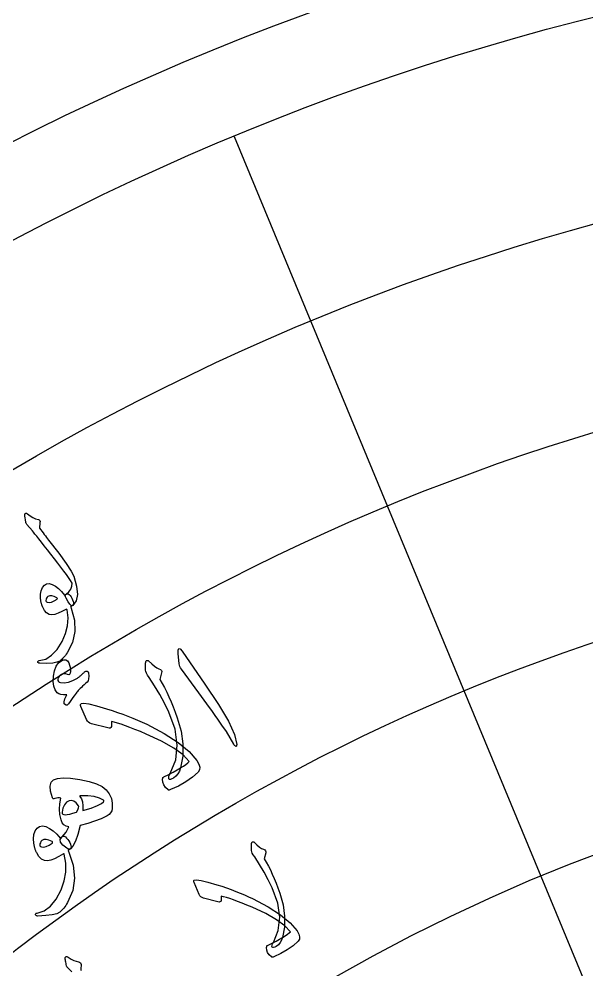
# Model space of a CAD drawing. Header units: millimetres. Extents: x -65 to 65, y -65 to 84.
# Drawn here: x -26.81 to -14.16, y 34.58 to 55.76 of the extents above; entities that cross this region are included whole.
import ezdxf

# ---------------------------------------------------------------- set-up
doc = ezdxf.new("R2010")
doc.units = ezdxf.units.MM
for name, color, linetype in [('ENGRAVE', 7, 'Continuous'), ('ENGRAVE_FINE', 8, 'Continuous'), ('GUIDE', 3, 'Continuous'), ('TEXT', 5, 'Continuous')]:
    doc.layers.add(name, color=color, linetype=linetype)

msp = doc.modelspace()

# ---------------------------------------------------------------- linework, layer by layer
at = {"layer": 'ENGRAVE'}
for radius in [57.525, 48.6086, 39.6922]:
    msp.add_circle((0, 0), radius, dxfattribs=at)
at = {"layer": 'ENGRAVE_FINE'}
for points in [[(-22.0139, 53.1462), (-18.6017, 44.9085)], [(-18.6017, 44.9085), (-15.1896, 36.6709)], [(-15.1896, 36.6709), (-11.7774, 28.4332)]]:
    msp.add_lwpolyline(points, dxfattribs=at)
for radius in [53.0668, 44.1504, 35.2341]:
    msp.add_circle((0, 0), radius, dxfattribs=at)
at = {"layer": 'GUIDE'}
msp.add_circle((0, 0), 59.475, dxfattribs=at)
at = {"layer": 'TEXT'}
for points in [[(-26.6556, 44.5538), (-26.6634, 44.6104), (-26.6698, 44.6552), (-26.6749, 44.688), (-26.6786, 44.7089), (-26.6801, 44.7228), (-26.6783, 44.7344), (-26.6733, 44.7438), (-26.6649, 44.7509), (-26.6533, 44.7555), (-26.6415, 44.7555), (-26.6293, 44.751), (-26.617, 44.742), (-26.5579, 44.6967), (-26.4978, 44.6601), (-26.4365, 44.632), (-26.3742, 44.6125), (-26.3558, 44.6054), (-26.3438, 44.5921), (-26.3384, 44.5726), (-26.3393, 44.5471), (-26.351, 44.4241), (-26.3239, 44.3882), (-26.2973, 44.3529), (-26.2711, 44.3184), (-26.2453, 44.2845), (-26.2199, 44.2514), (-26.1949, 44.2189), (-26.1704, 44.1871), (-26.1462, 44.156), (-25.9233, 43.8678), (-25.7559, 43.6383), (-25.6438, 43.4678), (-25.5868, 43.3566), (-25.5238, 43.1307), (-25.5062, 42.9466), (-25.5341, 42.8042), (-25.6078, 42.7031), (-25.6105, 42.7015), (-25.6132, 42.6999), (-25.616, 42.6982), (-25.6187, 42.6966), (-25.6442, 42.7024), (-25.676, 42.7317), (-25.714, 42.7845), (-25.7582, 42.8608), (-25.7725, 42.8903), (-25.777, 42.9153), (-25.7718, 42.9358), (-25.7569, 42.9518), (-25.6955, 43.0075), (-25.6526, 43.0676), (-25.628, 43.1321), (-25.6218, 43.2011), (-25.6586, 43.2577), (-25.702, 43.3212), (-25.752, 43.3915), (-25.8087, 43.4686), (-25.8716, 43.5522), (-25.9405, 43.6422), (-26.0154, 43.7385), (-26.0962, 43.841), (-26.1748, 43.9423), (-26.2458, 44.0331), (-26.3092, 44.1135), (-26.365, 44.1833), (-26.4128, 44.243), (-26.4523, 44.2926), (-26.4834, 44.3322), (-26.5061, 44.3617), (-26.6287, 44.5024), (-26.6389, 44.5174), (-26.6468, 44.531), (-26.6524, 44.5431), (-26.6556, 44.5538)], [(-25.6441, 42.64), (-25.5709, 42.3745), (-25.5621, 42.1202), (-25.6172, 41.8771), (-25.7357, 41.6447), (-25.7549, 41.6166), (-25.7745, 41.5899), (-25.7944, 41.5646), (-25.8148, 41.5407), (-25.8355, 41.5185), (-25.8565, 41.4982), (-25.8777, 41.4799), (-25.8992, 41.4635), (-25.9614, 41.4362), (-26.0561, 41.4193), (-26.1833, 41.4127), (-26.3431, 41.416), (-26.362, 41.419), (-26.3757, 41.4248), (-26.3842, 41.4334), (-26.3876, 41.4449), (-26.3861, 41.4564), (-26.3799, 41.4651), (-26.3692, 41.4709), (-26.3539, 41.474), (-26.2121, 41.5093), (-26.0805, 41.5923), (-25.9589, 41.7231), (-25.8465, 41.9019), (-25.7707, 42.0749), (-25.7269, 42.25), (-25.7152, 42.4275), (-25.7358, 42.6073), (-25.7393, 42.612), (-25.7433, 42.615), (-25.7476, 42.6164), (-25.7523, 42.6161), (-25.8494, 42.5648), (-25.9358, 42.5273), (-26.0116, 42.5037), (-26.0769, 42.4939), (-26.1378, 42.5032), (-26.1919, 42.5348), (-26.2391, 42.5885), (-26.2793, 42.6644), (-26.2837, 42.6751), (-26.2879, 42.6861), (-26.2919, 42.6975), (-26.2956, 42.7092), (-26.2992, 42.7216), (-26.3027, 42.7346), (-26.3063, 42.7484), (-26.3098, 42.7629), (-26.3258, 42.8611), (-26.3266, 42.9501), (-26.3122, 43.03), (-26.2826, 43.1006), (-26.2411, 43.1547), (-26.1911, 43.1846), (-26.1326, 43.1904), (-26.0656, 43.172), (-25.9937, 43.1336), (-25.9247, 43.0802), (-25.8586, 43.0119), (-25.7953, 42.9287), (-25.79, 42.932), (-25.7849, 42.9354), (-25.7801, 42.9389), (-25.7755, 42.9424), (-25.771, 42.946), (-25.7662, 42.9495), (-25.7611, 42.9529), (-25.7558, 42.9562), (-25.7349, 42.9633), (-25.7133, 42.96), (-25.6911, 42.9463), (-25.6683, 42.9222), (-25.6474, 42.8932), (-25.6295, 42.8619), (-25.6144, 42.8285), (-25.6021, 42.7929), (-25.5942, 42.7598), (-25.592, 42.7342), (-25.5956, 42.7158), (-25.605, 42.7048), (-25.6569, 42.6736), (-25.6542, 42.6684), (-25.6512, 42.6611), (-25.6478, 42.6516), (-25.6441, 42.64)], [(-25.9617, 42.8697), (-26.0211, 42.9027), (-26.0742, 42.9192), (-26.1212, 42.9192), (-26.1619, 42.9026), (-26.1804, 42.8833), (-26.1945, 42.862), (-26.204, 42.8387), (-26.209, 42.8134), (-26.2085, 42.8019), (-26.2035, 42.7922), (-26.194, 42.7844), (-26.18, 42.7783), (-26.1365, 42.7707), (-26.0853, 42.7786), (-26.0262, 42.802), (-25.9593, 42.841), (-25.9533, 42.8466), (-25.9517, 42.8532), (-25.9545, 42.8609), (-25.9617, 42.8697)], [(-23.2601, 41.6304), (-23.2613, 41.7065), (-23.2475, 41.7412), (-23.2187, 41.7344), (-23.1749, 41.6862), (-22.6692, 40.9514), (-22.3615, 40.4988), (-22.1414, 40.123), (-22.0078, 39.8247), (-21.9601, 39.6041), (-21.9619, 39.5829), (-21.9665, 39.5695), (-21.9738, 39.5639), (-21.9839, 39.566), (-21.9946, 39.5723), (-22.0052, 39.5822), (-22.0158, 39.5957), (-22.0263, 39.6129), (-22.1026, 39.7501), (-22.1898, 39.8921), (-22.288, 40.0389), (-22.3973, 40.1904), (-22.425, 40.2304), (-22.5013, 40.3378), (-22.6262, 40.5124), (-22.8, 40.7541), (-23.192, 41.2864), (-23.2107, 41.3159), (-23.2248, 41.3448), (-23.2343, 41.3733), (-23.2393, 41.4012)], [(-25.2856, 40.9953), (-25.3231, 40.9618), (-25.3578, 40.9304), (-25.3896, 40.9014), (-25.4187, 40.8745), (-25.4445, 40.8499), (-25.467, 40.8274), (-25.486, 40.807), (-25.5016, 40.7887), (-25.5169, 40.7693), (-25.5351, 40.7458), (-25.5563, 40.7179), (-25.5804, 40.6858), (-25.6072, 40.6493), (-25.6366, 40.608), (-25.6687, 40.5622), (-25.7034, 40.5117), (-25.7189, 40.4932), (-25.7354, 40.4827), (-25.7531, 40.4801), (-25.7719, 40.4853), (-25.7976, 40.5111), (-25.8012, 40.5579), (-25.7828, 40.6257), (-25.7421, 40.7145), (-25.8132, 40.7097), (-25.8731, 40.7152), (-25.9215, 40.7311), (-25.9586, 40.7574), (-26.0041, 40.8226), (-26.0332, 40.9065), (-26.0455, 41.0089), (-26.0411, 41.13), (-26.0196, 41.2494), (-25.9811, 41.3467), (-25.9256, 41.4219), (-25.8533, 41.4748), (-25.8047, 41.4912), (-25.7629, 41.4884), (-25.728, 41.4663), (-25.6999, 41.4251), (-25.6788, 41.3748), (-25.665, 41.3252), (-25.6585, 41.2765), (-25.6591, 41.2286), (-25.6661, 41.1909), (-25.6798, 41.1677), (-25.7003, 41.1589), (-25.7275, 41.1646), (-25.7623, 41.1768), (-25.7962, 41.1804), (-25.8293, 41.1754), (-25.8615, 41.1619), (-25.8922, 41.1426), (-25.9153, 41.1195), (-25.9309, 41.0925), (-25.9389, 41.0617), (-25.9392, 41.0304), (-25.9304, 41.0071), (-25.9125, 40.9916), (-25.8854, 40.9841), (-25.7991, 40.9798), (-25.7069, 40.9947), (-25.6088, 41.0286), (-25.5046, 41.0814), (-25.4962, 41.087), (-25.4871, 41.0939), (-25.4774, 41.1019), (-25.4669, 41.1112), (-25.4558, 41.1214), (-25.4437, 41.1325), (-25.4307, 41.1444), (-25.4168, 41.1571), (-25.4016, 41.1706), (-25.3879, 41.1829), (-25.3757, 41.194), (-25.365, 41.2039), (-25.3555, 41.2126), (-25.3468, 41.2199), (-25.339, 41.2259), (-25.3321, 41.2306), (-25.3178, 41.2374), (-25.3044, 41.2401), (-25.2917, 41.2386), (-25.2798, 41.2329), (-25.2703, 41.2262), (-25.2632, 41.2186), (-25.2583, 41.2102), (-25.2557, 41.2009), (-25.2528, 41.1256), (-25.2568, 41.0663), (-25.2677, 41.0228), (-25.2856, 40.9953)], [(-23.2091, 39.0836), (-23.233, 39.0138), (-23.2677, 38.9527), (-23.3133, 38.9004), (-23.3697, 38.8567), (-23.4058, 38.8376), (-23.4342, 38.8284), (-23.455, 38.8291), (-23.4681, 38.8397), (-23.4741, 38.8599), (-23.4713, 38.8865), (-23.4597, 38.9194), (-23.4394, 38.9586), (-23.3174, 39.2608), (-23.2816, 39.589), (-23.3325, 39.9438), (-23.4712, 40.3252), (-23.5682, 40.5264), (-23.6732, 40.7223), (-23.7865, 40.913), (-23.9081, 41.0983), (-23.9433, 41.1519), (-23.9684, 41.1963), (-23.9831, 41.2315), (-23.9876, 41.2574), (-23.9871, 41.2954), (-23.9868, 41.3292), (-23.9867, 41.3586), (-23.9868, 41.3836), (-23.9869, 41.4045), (-23.9868, 41.4213), (-23.9865, 41.434), (-23.9861, 41.4427), (-23.9825, 41.4554), (-23.9774, 41.4655), (-23.9707, 41.4727), (-23.9624, 41.4773), (-23.95, 41.4795), (-23.9394, 41.479), (-23.9306, 41.476), (-23.9236, 41.4704), (-23.8512, 41.4015), (-23.7882, 41.3487), (-23.7345, 41.3119), (-23.6901, 41.2912), (-23.6573, 41.277), (-23.6369, 41.2569), (-23.6287, 41.2308), (-23.6327, 41.1987), (-23.6712, 41.0554), (-23.618, 40.9667), (-23.5664, 40.8727), (-23.5162, 40.7733), (-23.4675, 40.6687), (-23.4199, 40.5588), (-23.3731, 40.4434), (-23.327, 40.3226), (-23.2817, 40.1964), (-23.1987, 39.9006), (-23.1593, 39.6166), (-23.1628, 39.3443), (-23.2091, 39.0836)], [(-23.5832, 38.8844), (-23.472, 38.9388), (-23.3724, 38.9898), (-23.2844, 39.0375), (-23.2081, 39.082), (-23.1432, 39.1233), (-23.0894, 39.1613), (-23.0466, 39.196), (-23.015, 39.2276), (-23.1528, 39.3731), (-23.3579, 39.524), (-23.6311, 39.6796), (-23.9731, 39.8386), (-24.1039, 39.8937), (-24.2252, 39.943), (-24.337, 39.9866), (-24.4391, 40.0245), (-24.5314, 40.0566), (-24.6138, 40.0827), (-24.6861, 40.1029), (-24.7485, 40.1173), (-24.7464, 40.0079), (-24.7605, 39.9858), (-24.7792, 39.9727), (-24.8022, 39.9685), (-24.8298, 39.9733), (-25.1897, 40.0645), (-25.2269, 40.0789), (-25.2582, 40.0996), (-25.2835, 40.1267), (-25.303, 40.1602), (-25.4264, 40.4551), (-25.434, 40.4765), (-25.4363, 40.4939), (-25.4331, 40.5071), (-25.4246, 40.5161), (-25.3647, 40.5262), (-25.2502, 40.5109), (-25.0813, 40.47), (-24.8586, 40.4028), (-24.7348, 40.3625), (-24.6143, 40.3214), (-24.4973, 40.2793), (-24.3836, 40.2364), (-24.2733, 40.1926), (-24.1663, 40.148), (-24.0627, 40.1026), (-23.9624, 40.0564), (-23.5742, 39.8537), (-23.2597, 39.6502), (-23.0177, 39.4472), (-22.8471, 39.246), (-22.8035, 39.1662), (-22.7842, 39.097), (-22.789, 39.0384), (-22.8179, 38.9903), (-22.9469, 38.875), (-23.0921, 38.7716), (-23.2534, 38.6798), (-23.4312, 38.5994), (-23.4479, 38.5927), (-23.4628, 38.5897), (-23.4758, 38.5905), (-23.487, 38.5952), (-23.5456, 38.6472), (-23.5855, 38.7038), (-23.6068, 38.7649), (-23.6092, 38.8305), (-23.6061, 38.8522), (-23.6008, 38.8684), (-23.5931, 38.8792), (-23.5832, 38.8844)], [(-26.0637, 38.4202), (-26.1036, 38.565), (-26.1131, 38.68), (-26.0921, 38.7651), (-26.0409, 38.8203), (-25.9529, 38.8516), (-25.8248, 38.8632), (-25.6568, 38.8547), (-25.4491, 38.8257), (-25.2443, 38.782), (-25.0791, 38.7294), (-24.9535, 38.6681), (-24.8672, 38.5987), (-24.7969, 38.5042), (-24.7509, 38.4032), (-24.729, 38.2957), (-24.731, 38.1819), (-24.7433, 38.1275), (-24.7662, 38.0813), (-24.7997, 38.0433), (-24.8439, 38.0134), (-24.979, 37.9511), (-25.1236, 37.8955), (-25.2777, 37.8465), (-25.4415, 37.804), (-25.4967, 37.6041), (-25.5516, 37.4503), (-25.6066, 37.3428), (-25.6621, 37.2813), (-25.677, 37.2754), (-25.6953, 37.276), (-25.717, 37.283), (-25.7421, 37.2966), (-25.8343, 37.3655), (-25.8826, 37.4307), (-25.8869, 37.4922), (-25.847, 37.5499), (-25.7994, 37.5986), (-25.759, 37.6521), (-25.7256, 37.7106), (-25.6993, 37.774), (-25.758, 37.7869), (-25.8058, 37.8165), (-25.8427, 37.8629), (-25.8686, 37.9262), (-25.8952, 38.0453), (-25.9051, 38.1654), (-25.8982, 38.2864), (-25.8744, 38.4082), (-25.9064, 38.418), (-25.9397, 38.4199), (-25.9742, 38.4138), (-26.0099, 38.3997), (-26.0285, 38.394), (-26.0436, 38.3955), (-26.0553, 38.4043), (-26.0637, 38.4202)], [(-25.5252, 38.097), (-25.4979, 38.1502), (-25.481, 38.192), (-25.4744, 38.2225), (-25.4782, 38.2418), (-25.5351, 38.3046), (-25.5891, 38.3442), (-25.6403, 38.3607), (-25.6886, 38.354), (-25.7506, 38.3176), (-25.7972, 38.2625), (-25.8283, 38.1887), (-25.8439, 38.0963), (-25.8418, 38.0718), (-25.8298, 38.0545), (-25.8079, 38.0444), (-25.7761, 38.0416), (-25.7329, 38.0457), (-25.6767, 38.0563), (-25.6075, 38.0734), (-25.5252, 38.097)], [(-25.4433, 38.465), (-25.4506, 38.4645), (-25.4544, 38.462), (-25.4547, 38.4575), (-25.4514, 38.4509), (-25.4178, 38.3985), (-25.3961, 38.3279), (-25.3861, 38.2391), (-25.3878, 38.1321), (-25.201, 38.1907), (-25.0619, 38.2432), (-24.9705, 38.29), (-24.9267, 38.3314), (-24.9211, 38.3421), (-24.9193, 38.3514), (-24.9214, 38.3592), (-24.9274, 38.3656), (-25.0179, 38.4118), (-25.134, 38.444), (-25.2758, 38.4618), (-25.4433, 38.465)], [(-25.6982, 37.2079), (-25.597, 36.9152), (-25.5684, 36.6308), (-25.6117, 36.3545), (-25.7263, 36.0858), (-25.7456, 36.053), (-25.7654, 36.0217), (-25.7857, 35.992), (-25.8066, 35.9638), (-25.828, 35.9374), (-25.8498, 35.9132), (-25.8721, 35.8911), (-25.8949, 35.8712), (-25.9622, 35.8362), (-26.0666, 35.8106), (-26.2081, 35.7939), (-26.387, 35.7858), (-26.4084, 35.7878), (-26.4242, 35.7933), (-26.4344, 35.8024), (-26.4391, 35.815), (-26.4383, 35.828), (-26.4321, 35.8381), (-26.4206, 35.8455), (-26.4038, 35.85), (-26.248, 35.9), (-26.1076, 36.0025), (-25.9818, 36.1578), (-25.87, 36.3661), (-25.7983, 36.5654), (-25.7624, 36.7648), (-25.7624, 36.9646), (-25.7986, 37.1648), (-25.8029, 37.1699), (-25.8075, 37.173), (-25.8125, 37.1742), (-25.8178, 37.1736), (-25.9228, 37.1093), (-26.0169, 37.0611), (-26.1001, 37.0291), (-26.1725, 37.0135), (-26.2415, 37.0196), (-26.3044, 37.0511), (-26.3613, 37.1079), (-26.412, 37.1902), (-26.4178, 37.2018), (-26.4233, 37.2139), (-26.4286, 37.2264), (-26.4337, 37.2393), (-26.4386, 37.2529), (-26.4436, 37.2673), (-26.4486, 37.2825), (-26.4536, 37.2985), (-26.4788, 37.4075), (-26.4862, 37.5074), (-26.4759, 37.5981), (-26.4478, 37.6796), (-26.4051, 37.7433), (-26.351, 37.7805), (-26.2857, 37.7912), (-26.2092, 37.7754), (-26.1258, 37.7373), (-26.0445, 37.6823), (-25.9654, 37.6103), (-25.8885, 37.5214), (-25.8827, 37.5255), (-25.8773, 37.5296), (-25.8721, 37.5339), (-25.8673, 37.5382), (-25.8625, 37.5424), (-25.8573, 37.5467), (-25.8519, 37.5508), (-25.8461, 37.555), (-25.8232, 37.5644), (-25.7987, 37.5622), (-25.7729, 37.5484), (-25.7456, 37.5229), (-25.7201, 37.4917), (-25.6978, 37.4579), (-25.6784, 37.4215), (-25.6622, 37.3823), (-25.6509, 37.3458), (-25.6467, 37.3171), (-25.6494, 37.2963), (-25.6591, 37.2833), (-25.715, 37.2448), (-25.7116, 37.2391), (-25.7077, 37.2311), (-25.7032, 37.2207), (-25.6982, 37.2079)], [(-26.0709, 37.4434), (-26.1399, 37.4763), (-26.2007, 37.491), (-26.2534, 37.4875), (-26.2979, 37.466), (-26.3173, 37.443), (-26.3315, 37.4181), (-26.3404, 37.3913), (-26.3442, 37.3626), (-26.3428, 37.3497), (-26.3365, 37.3391), (-26.3253, 37.331), (-26.3091, 37.3252), (-26.2598, 37.3198), (-26.2029, 37.3323), (-26.1384, 37.3629), (-26.0661, 37.4114), (-26.0598, 37.418), (-26.0585, 37.4256), (-26.0622, 37.434), (-26.0709, 37.4434)], [(-20.9384, 35.3088), (-20.9597, 35.2467), (-20.9906, 35.1925), (-21.0311, 35.146), (-21.0814, 35.1072), (-21.1134, 35.0903), (-21.1387, 35.0821), (-21.1572, 35.0827), (-21.1689, 35.0921), (-21.1741, 35.1101), (-21.1716, 35.1337), (-21.1613, 35.1629), (-21.1432, 35.1978), (-21.0346, 35.4664), (-21.0026, 35.7581), (-21.0477, 36.0735), (-21.1708, 36.4126), (-21.2569, 36.5914), (-21.3503, 36.7656), (-21.4509, 36.9351), (-21.5588, 37.0999), (-21.5902, 37.1476), (-21.6124, 37.1871), (-21.6255, 37.2184), (-21.6295, 37.2414), (-21.629, 37.2752), (-21.6287, 37.3052), (-21.6286, 37.3313), (-21.6287, 37.3536), (-21.6288, 37.3722), (-21.6287, 37.3871), (-21.6285, 37.3984), (-21.6281, 37.4061), (-21.6249, 37.4174), (-21.6204, 37.4263), (-21.6144, 37.4328), (-21.607, 37.4368), (-21.596, 37.4387), (-21.5866, 37.4384), (-21.5788, 37.4357), (-21.5725, 37.4307), (-21.5082, 37.3694), (-21.4522, 37.3224), (-21.4045, 37.2897), (-21.3651, 37.2712), (-21.336, 37.2587), (-21.3178, 37.2408), (-21.3106, 37.2176), (-21.3141, 37.1891), (-21.3483, 37.0617), (-21.3011, 36.9828), (-21.2552, 36.8992), (-21.2107, 36.8109), (-21.1674, 36.7179), (-21.1251, 36.6201), (-21.0836, 36.5176), (-21.0427, 36.4102), (-21.0024, 36.298), (-20.9288, 36.0351), (-20.8938, 35.7826), (-20.8971, 35.5406), (-20.9384, 35.3088)], [(-21.2711, 35.1319), (-21.1722, 35.1802), (-21.0836, 35.2255), (-21.0054, 35.2679), (-20.9376, 35.3074), (-20.8798, 35.344), (-20.8319, 35.3778), (-20.7939, 35.4087), (-20.7658, 35.4367), (-20.8882, 35.5661), (-21.0705, 35.7004), (-21.3132, 35.8388), (-21.6171, 35.9804), (-21.7333, 36.0294), (-21.8411, 36.0734), (-21.9404, 36.1122), (-22.0311, 36.1459), (-22.1131, 36.1745), (-22.1863, 36.1978), (-22.2506, 36.2159), (-22.306, 36.2287), (-22.3042, 36.1314), (-22.3168, 36.1118), (-22.3334, 36.1002), (-22.3539, 36.0965), (-22.3783, 36.1008), (-22.6982, 36.1822), (-22.7312, 36.195), (-22.7589, 36.2135), (-22.7815, 36.2376), (-22.7987, 36.2674), (-22.9082, 36.5296), (-22.9149, 36.5487), (-22.9169, 36.5641), (-22.9141, 36.5758), (-22.9066, 36.5839), (-22.8533, 36.5927), (-22.7516, 36.579), (-22.6016, 36.5425), (-22.4037, 36.4825), (-22.2937, 36.4467), (-22.1867, 36.41), (-22.0827, 36.3725), (-21.9817, 36.3342), (-21.8837, 36.2952), (-21.7886, 36.2555), (-21.6966, 36.2151), (-21.6074, 36.1739), (-21.2626, 35.9936), (-20.9831, 35.8125), (-20.7681, 35.632), (-20.6165, 35.453), (-20.5778, 35.3821), (-20.5606, 35.3206), (-20.5649, 35.2684), (-20.5907, 35.2257), (-20.7055, 35.1233), (-20.8346, 35.0314), (-20.9781, 34.9498), (-21.1362, 34.8785), (-21.1511, 34.8725), (-21.1643, 34.8699), (-21.1759, 34.8706), (-21.1858, 34.8748), (-21.2379, 34.9211), (-21.2733, 34.9714), (-21.2922, 35.0257), (-21.2943, 35.084), (-21.2915, 35.1033), (-21.2868, 35.1178), (-21.28, 35.1273), (-21.2711, 35.1319)]]:
    msp.add_lwpolyline(points, close=True, dxfattribs=at)
msp.add_lwpolyline([(-25.629, 34.5427), (-25.7381, 34.6503), (-25.7459, 34.6779), (-25.7528, 34.7046), (-25.7588, 34.7305), (-25.7639, 34.7555), (-25.7683, 34.7796), (-25.7721, 34.8025), (-25.7753, 34.8244), (-25.778, 34.8452), (-25.7776, 34.8543), (-25.7751, 34.8625), (-25.7702, 34.8698), (-25.7632, 34.8762), (-25.7528, 34.8809), (-25.7406, 34.8809), (-25.7264, 34.8763), (-25.7105, 34.8671), (-25.6469, 34.8279), (-25.5874, 34.7977), (-25.532, 34.7764), (-25.4807, 34.7642), (-25.4565, 34.7577), (-25.4391, 34.7457), (-25.4286, 34.7281), (-25.425, 34.7051), (-25.4285, 34.6027), (-25.4284, 34.586), (-25.4245, 34.5706)], dxfattribs=at)

doc.saveas('drawing.dxf')
